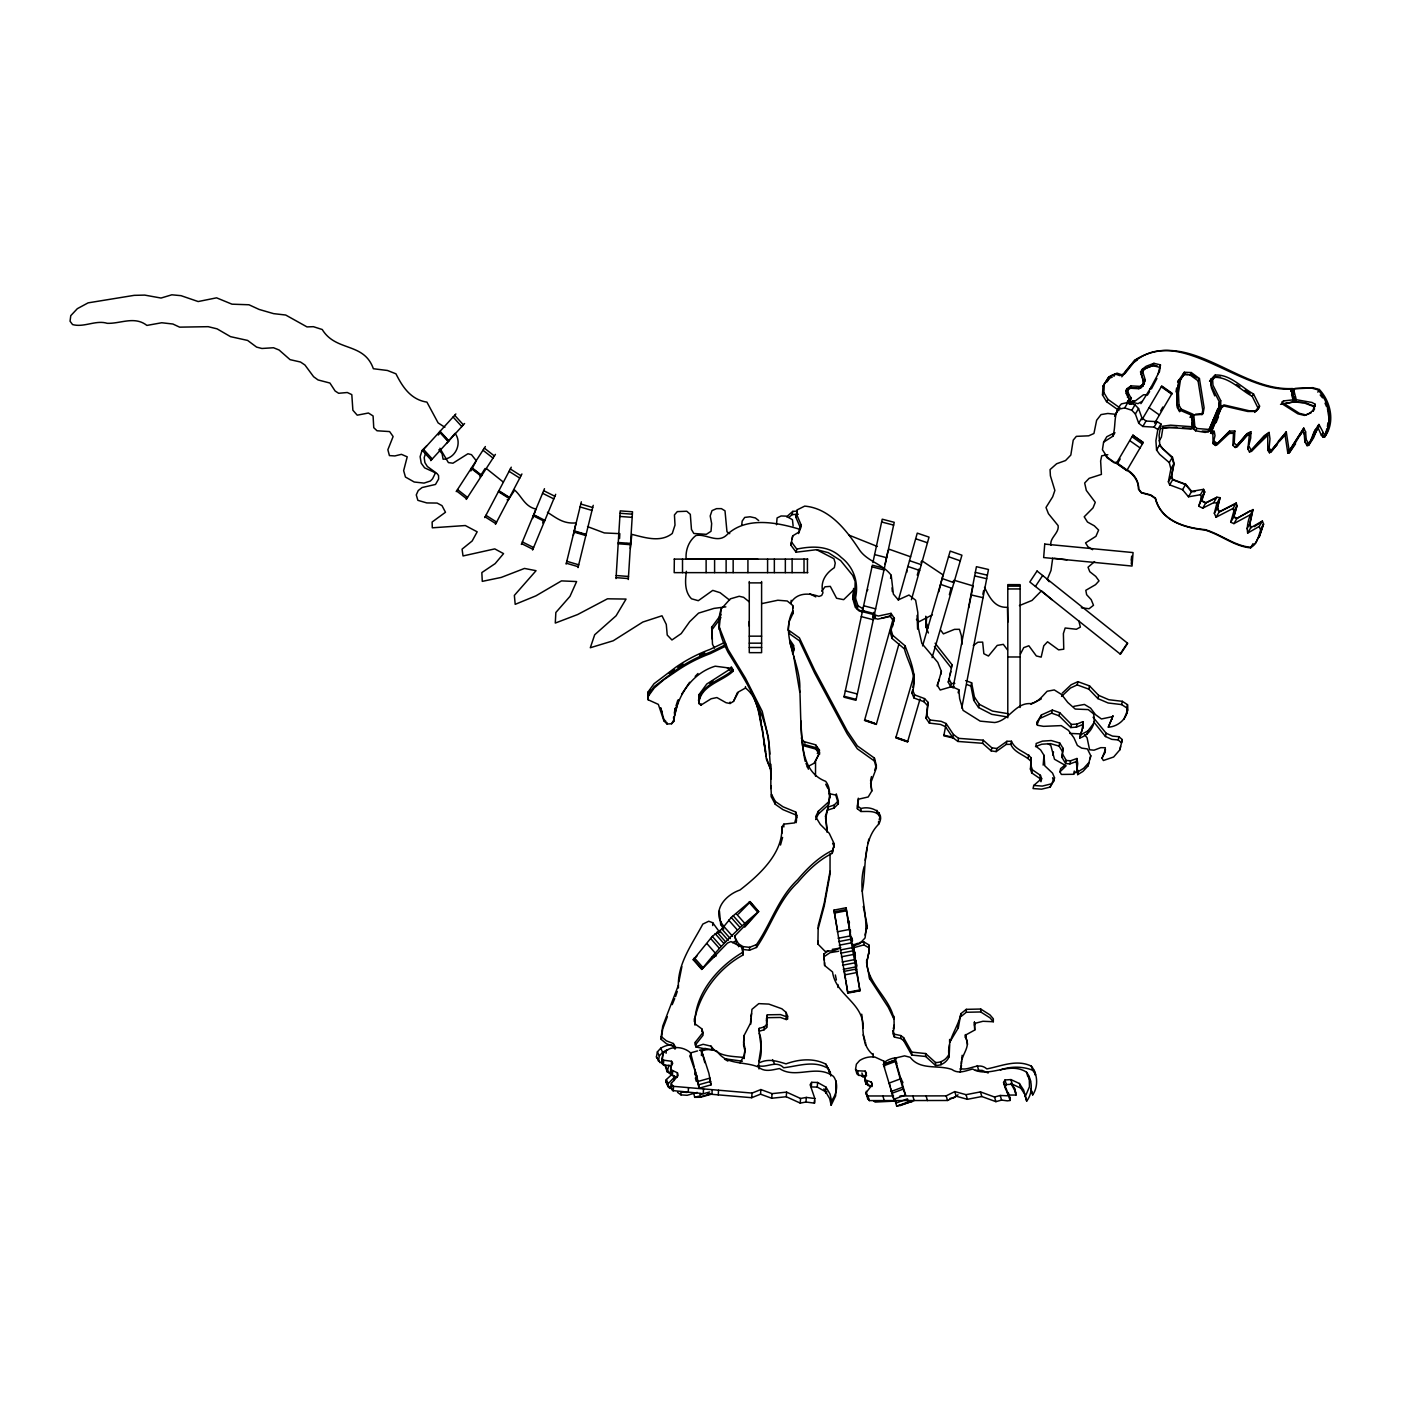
<?xml version="1.0" encoding="UTF-8"?>
<svg xmlns="http://www.w3.org/2000/svg" width="1401" height="1401" viewBox="0 0 1401 1401"><rect width="100%" height="100%" fill="white"/><g stroke="black" fill="none" stroke-linecap="round" stroke-linejoin="round"><path stroke-width="1.5" d="M674.284 1080.539L674.284 1076.073M695.071 1074.83L695.071 1072.728L699.152 1088.192L711.06 1084.847L708.871 1073.236L702.777 1054.288M830.057 853.577L830.022 874.224L824.226 906.009L818.202 928.583M1043.167 765.139L1043.973 755.297L1040.645 749.973L1036.057 746.4L1036.162 743.493L1042.432 741.129L1051.223 740.551L1059.734 743.02L1063.026 748.292L1061.976 757.416L1065.636 763.58L1069.926 763.878L1076.301 761.584L1076.966 758.484L1070.592 760.778L1066.301 760.498L1062.641 754.316M815.505 776.154L815.557 761.636M1212.863 433.627C1208.87 434.152 1211.62 429.477 1214.212 431.333L1212.863 433.627L1213.108 443.627L1215.42 445.465L1229.57 431.14L1234.841 430.965L1233.475 433.277L1232.88 445.36L1235.209 447.514L1247.048 433.645L1250.813 431.683L1249.464 433.995L1247.888 448.933L1249.517 452.085L1269.078 432.436L1269.971 438.776L1269.148 447.917L1267.782 450.229L1269.481 452.786L1286.258 431.806L1289.2 450.877L1287.852 453.188L1284.892 434.117L1286.258 431.806M1250.813 431.683L1250.725 438.04L1247.888 448.933M759.009 1068.963C757.468 1056.879 764.508 1044.743 759.114 1033.097M849.514 927.48L846.116 907.76L833.98 910.107L847.833 993.116L859.969 990.77L856.571 969.457M895.904 1059.244C899.617 1055.583 881.982 1060.434 884.381 1064.445M532.608 518.545L535.935 509.071C524.78 506.567 521.995 496.619 514.675 490.087L508.353 499.772L507.127 499.807M840.793 947.549L834.19 950.631L825.084 951.349L817.904 944.029L818.202 925.658L824.226 903.085L830.022 871.299M750.621 1024.411L751.952 1009.333L758.782 1003.624L768.851 1004.097L781.863 1008.773L786.136 1012.415L787.625 1016.198L786.294 1016.688L780.497 1014.587L767.328 1014.814L766.662 1024.639L764.07 1026.951L759.237 1028.352C758.869 1039.489 763.983 1050.172 759.114 1061.328M1161.009 424.065L1157.821 429.494L1155.913 440.667L1156.561 450.019L1159.66 454.344L1169.275 462.61L1170.886 468.915L1168.381 481.804L1169.66 484.869L1182.549 489.685L1188.486 496.795L1200.412 494.746L1203.599 489.317L1191.673 491.366L1185.736 484.256L1172.847 479.44L1171.569 476.375L1174.073 463.486L1172.462 457.181L1162.848 448.915L1159.748 444.607L1159.1 435.238L1161.009 424.065L1157.261 421.701L1146 421.036L1141.885 417.778L1138.558 408.567L1135.003 404.836L1127.893 402.49L1121.413 403.891C1112.674 413.015 1116.457 425.449 1112.814 436.271L1103.603 442.156L1102.429 449.703L1107.298 457.286L1114.408 462.365L1118.121 462.453L1120.205 458.933M873.804 612.342L873.716 614.584L878.392 616.037L891.018 613.358L894.381 618.314L893.715 621.414L890.353 616.458L877.726 619.137L873.051 617.683L873.138 615.442M1031.189 757.818L1031.118 766.102L1032.397 769.814L1040.418 775.313L1041.643 778.606L1040.978 781.705L1039.752 778.413L1031.731 772.914L1030.453 769.202L1031.189 757.818C1025.252 751.514 1015.27 750.095 1011.452 741.252L1006.881 741.304L996.847 748.502L991.855 747.819L983.204 740.183L958.564 738.345L953.451 734.509L946.13 723.546L941.157 721.34L930.001 720.009L926.779 715.316L928.215 702.479L924.555 698.591L914.643 694.896L912.629 690.098L911.963 693.197L913.977 697.996L923.889 701.691L927.55 705.561L926.114 718.415L929.336 723.091L940.491 724.422L945.465 726.646L952.785 737.609L957.899 741.444L982.539 743.283L991.19 750.901L996.181 751.601L1006.216 744.404L1010.786 744.334C1014.604 753.178 1024.586 754.614 1030.523 760.901M770.83 788.518L770.9 764.263M1043.973 755.297L1044.778 765.787L1052.571 773.159L1054.515 777.8L1053.85 780.9L1050.067 787.117L1041.608 789.166L1033.062 788.553L1033.728 785.453L1041.643 778.606M619.575 538.544L619.82 533.658L604.339 532.94L587.527 526.601M630.362 548.439L631.833 534.359C644.95 537.581 660.484 542.835 672.27 533.466L675.002 525.077L674.441 514.903L677.296 511.61L686.77 511.242L690.308 514.325L691.464 529.473L693.81 533.483L706.314 534.341L711.025 531.277L711.655 523.571L710.202 515.953L712.006 510.612L716.524 508.651L721.375 508.633L725 510.805L726.979 531.785L729.746 533.658M719.396 910.738L720.727 924.607L723.757 929.021M1118.961 410.493L1106.545 401.649L1102.499 394.907L1102.972 386.238L1108.909 376.799L1115.266 374.049L1119.819 375.626L1123.147 374.487C1167.261 311.407 1235.629 393.173 1290.776 388.97L1293.701 399.81L1292.352 402.122L1280.532 404.329M1102.499 394.907L1103.865 392.595L1104.321 383.944M715.823 956.445L715.823 955.167L701.726 969.422L693.267 959.808L712.303 936.393L721.848 929.003L731.217 917.48L750.06 901.543L758.694 911.578L744.737 927.112M701.726 969.422C718.345 948.022 738.502 927.9 758.694 911.578M616.02 578.578L620.223 510.875L632.516 511.785L628.313 579.506M1077.457 770.235L1073.586 774.298L1061.363 774.438L1059.944 771.846L1066.126 765.822L1054.48 759.254L1050.803 745.472L1047.79 743.563M1061.976 757.416L1063.026 748.292M678.452 987.985C676.911 964.116 692.287 944.081 702.829 924.082L708.731 921.245L712.706 922.699L719.991 932.716M863.944 610.748L862.193 612.009L858.725 610.678L855.275 607.298L852.876 599.05L853.594 588.42M853.874 591.537L852.876 599.05M961.506 1063.832C961.033 1054.62 971.576 1046.6 965.429 1037.493L965.587 1035.059L974.746 1030.033L974.413 1022.117L974.746 1030.033M661.972 1058.561L663.724 1060.207L671.569 1061.275L671.237 1065.881L663.391 1064.83L661.64 1063.184L662.971 1053.605C669.625 1045.339 683.145 1046.004 690.623 1052.922L694.195 1066.686M662.971 1053.605L661.64 1063.184M663.391 1064.83L663.724 1060.207M666.088 1053.289L666.316 1050.207M670.729 1067.317L670.816 1069.699L677.419 1072.798L677.086 1077.422L670.484 1074.322L670.729 1067.317L672.725 1063.306L671.569 1061.275M670.484 1074.322L670.816 1069.699M701.06 1093.393L672.673 1090.573L671.009 1087.947L671.359 1083.323L678.119 1075.583L677.419 1072.798M672.375 1075.775L672.708 1071.17M671.639 1089.505L671.359 1083.323M673.216 1090.959L673.548 1086.353L671.99 1084.882M690.413 1055.986L690.623 1052.922M688.189 1092.272L688.521 1087.649M701.411 1055.531L701.743 1050.925L705.964 1049.734L711.585 1049.437L717.242 1051.38C726.471 1065.46 745.209 1061.117 758.641 1067.194C764.946 1072.571 772.476 1069.734 779.516 1068.56C795.821 1079.558 816.713 1063.657 833.49 1076.423C838.709 1083.393 836.957 1094.304 831.511 1100.626L831.161 1105.231L835.644 1095.88L836.064 1080.942M703.214 1093.586L703.547 1088.962M711.901 1094.339L712.233 1089.715M718.24 1094.881L718.573 1090.258M750.883 1018.229L750.498 1023.203L744.071 1035.532L743.581 1042.256L745.104 1048.719L744.089 1058.631M707.558 1093.953L751.707 1097.701L752.039 1093.078L760.848 1089.558L772.056 1093.638L786.591 1092.115L800.566 1098.472L806.328 1097.421L814.839 1098.524L810.111 1084.724L811.652 1082.325L817.606 1082.465L825.995 1087.123L830.022 1094.023L831.511 1100.626M751.707 1097.701L760.515 1094.181L760.848 1089.558M814.839 1098.524L814.489 1103.147L805.995 1102.027L800.234 1103.095L786.259 1096.738L771.706 1098.244L772.056 1093.638M786.259 1096.738L786.591 1092.115M800.234 1103.095L800.566 1098.472M805.995 1102.027L806.328 1097.421M811.652 1082.325L811.319 1086.948L817.273 1087.088L825.644 1091.747L829.69 1098.647L831.161 1105.231M817.273 1087.088L817.606 1082.465M825.644 1091.747L825.995 1087.123M1082.903 721.655L1082.57 728.66L1082.903 721.655L1077.054 724.037L1071.432 724.457L1059.699 712.671L1052.326 710.079L1041.521 714.895L1037.405 721.48L1037.476 725.28L1043.517 726.348L1061.205 725.613L1068.473 730.359L1073.954 737.837L1077.369 745.437L1081.66 748.116L1087.421 748.94L1090.766 755.717L1088.069 765.857L1082.973 771.408L1077.702 774.63L1076.301 761.584M1076.633 772.511L1077.737 763.598L1076.966 758.484M678.872 981.751L681.867 966.655M1131.325 560.172L1131.623 556.32M1131.272 564.043L1131.885 556.337M648.243 691.709L647.927 696.98L648.243 691.709L654.039 683.706L676.088 667.034A151.728 151.22 0 0 1 710.097 649.381L724.562 642.464M745.472 686.578L745.472 688.014L738.572 691.866L733.494 701.411L730.114 703.477L726.086 702.724L716.892 697.558L711.148 698.766L700.955 705.123L698.819 703.477C700.307 685.317 721.9 681.727 733.108 671.237L731.269 668.295L715.21 666.193C691.306 673.426 676.175 697.295 673.793 721.375L671.604 723.757L667.016 724.002L663.864 720.815L658.347 704.388L648.138 699.764L648.435 694.546L654.249 686.543L676.28 669.853A151.711 151.238 0 0 1 710.307 652.201L726.278 644.39M938.81 591.765L942.996 574.848L922.086 560.89L920.895 562.204M776.487 524.745L777.082 517.915L781.11 515.971L785.961 516.111L792.458 519.683L793.124 525.935M864.189 866.554C857.167 890.738 869.145 914.783 865.03 937.987L859.741 943.609L854.312 945.622L852.123 943.959L847.64 918.355M862.298 891.386C866.746 869.618 861.668 841.055 878.585 824.313C886.115 812.142 871.072 805.54 860.914 808.535L857.394 805.89L858.305 798.185M1267.782 450.229L1267.73 434.748M1052.711 558.088L1050.995 570.47L1047.247 579.401L1049.174 581.713M1213.108 443.627L1215.017 435.658L1214.212 431.333M862.648 610.328L861.825 611.589L857.342 608.875L854.698 600.924L855.153 581.433L852.701 575.408L840.618 560.575L828.324 552.677L816.73 549.665L796.118 552.204L790.847 545.112L792.738 535.847L798.588 532.275L801.197 525.06L796.539 514.185L795.873 517.267L800.531 528.159L798.57 533.571M854.698 600.924C859.584 584.918 854.698 567.773 841.283 557.475C828.954 545.357 812.142 545.917 796.784 549.104L791.512 542.012L790.847 545.112M573.342 535.27L576.021 522.923C563.465 523.974 557.143 518.475 547.458 512.293M741.724 525.217L742.162 521.102L744.702 517.424L750.043 516.776L755.384 517.95L758.677 520.559M968.739 607.876L973.047 585.898L954.046 580.242L952.855 581.87M1093.095 717.277L1106.16 733.248L1112.517 736.103L1118.926 736.698L1122.271 739.588L1119.872 749.798L1113.655 756.995L1103.358 760.515L1102.009 758.186L1104.759 752.862L1105.336 747.731L1100.766 747.661L1094.023 750.183L1089.593 749.763L1087.071 737.784L1084.567 734.632M1313.805 406.588L1313.28 411.194L1315.154 404.276L1312.072 402.49L1296.258 399.705L1294.909 402.017L1303.981 402.858L1313.805 406.588L1315.154 404.276M880.388 818.92C878.655 809.743 867.814 811.704 860.914 811.477L857.394 808.815L858.515 799.183L868.2 796.976L871.772 791.057L870.616 780.287L871.475 776.592M961.734 1059.033L962.172 1055.268M1232.88 445.36L1234.228 443.049L1234.841 430.965M1327.43 426.692L1327.885 422.822M699.169 694.458L698.609 700.675L699.169 694.458L706.769 684.021L731.62 668.137M731.269 668.295L731.269 666.858L733.108 669.801C721.673 680.396 698.854 684.424 698.819 703.477M769.902 754.141C768.448 716.191 747.381 683.583 728.012 652.253C721.077 638.523 715.823 624.356 721.165 609.015L730.359 598.84L739.203 596.266L743.616 597.316L749.22 601.817M719.063 629.504L721.165 609.015M686.402 571.31C685.177 580.574 684.336 591.66 691.516 598.787L698.311 600.696L712.759 590.381L720.096 592.693L729.571 600.101M759.237 1028.352L759.237 1031.206L764.07 1029.805L766.662 1027.493L766.522 1018.037M788.01 630.257L789.131 621.711L792.843 613.708L792.843 610.836C779.446 635.721 801.197 663.093 799.778 689.257C800.969 713.337 800.041 737.714 805.19 761.391M796.766 815.382L796.766 818.237L795.715 814.874L782.984 809.655L775.278 804.279L771.478 797.134L771.478 794.279L775.278 801.425L782.984 806.783L795.715 812.02L796.766 815.382L794.682 822.912L783.842 824.138L781.828 827.185L782.091 833.087M796.171 822.65L796.556 819.708M911.963 693.197C917.988 676.788 910.545 661.184 905.134 645.861L892.7 635.318L890.826 628.874L893.067 623.778M745.104 1048.719L744.089 1055.776L739.973 1062.781M1158.154 373.664L1160.448 364.873L1153.934 363.332L1146.176 366.256L1141.745 369.654L1141.009 372.561L1143.479 380.722L1142.691 384.329L1140.432 388.147L1131.378 387.604L1127.297 390.336L1126.299 393.611L1129.819 400.809L1127.858 403.278M1160.448 364.873L1159.52 371.37L1149.853 389.443M675.037 1049.191L673.356 1046.389L666.438 1043.71L661.202 1039.384L661.202 1036.53L662.726 1026.11L678.452 985.131M661.202 1039.384L662.726 1028.964L667.349 1016.723M939.406 679.275L937.199 685.089L940.194 690.01L951.804 686.63L958.809 689.695L959.65 698.644L963.065 710.36L980.175 721.13L994.728 722.531C1009.298 720.534 1015.357 702.391 1030.803 703.635C1038.159 702.269 1042.274 696.244 1047.16 691.253L1054.288 689.94L1061.59 694.511L1067.772 702.461L1075.197 709.046L1088.262 709.589L1093.428 713.722C1096.703 724.352 1089.698 734.649 1079.716 738.064L1081.975 730.201M1079.716 738.064L1083.236 725.56M674.424 712.776L675.054 708.573M674.424 714.247L675.37 707.96M674.634 715.613L678.574 699.659M912.787 687.243C916.499 673.758 907.48 661.622 904.468 648.943L892.034 638.418L890.16 631.956L890.826 628.874M694.984 1025.129C693.618 994.798 717.89 966.672 742.915 952.225L742.162 947.426L731.042 941.577L727.574 942.978L713.582 957.303L711.988 957.216M694.283 1021.609C699.081 993.904 718.415 968.441 742.915 955.079L742.915 952.225M892.857 1030.488L894.398 1034.166L900.825 1035.584L903.61 1037.633L903.61 1040.575L911.806 1055.076L925.641 1056.477L935.535 1065.425C941.367 1065.828 946.813 1062.063 949.125 1056.792L949.668 1044.831M949.125 1056.792C946.218 1040.102 957.759 1028.982 960.928 1013.641L966.287 1009.35L980.718 1009.035L989.964 1014.884L993.327 1018.807L993.327 1021.732L982.942 1021.276L975.621 1023.168L974.413 1025.059M1180.623 378.988L1179.082 381.615L1176.893 395.415L1177.435 407.761L1179.607 411.736L1181.166 409.11L1178.977 405.117L1178.451 392.788L1180.623 378.988L1184.896 373.051M949.615 1039.454L949.615 1042.379L958.266 1027.931L960.928 1013.641M1176.017 391.93L1176.647 387.954M1252.669 510.192L1249.762 523.746L1250.585 528.054M865.223 860.284L867.272 847.728M855.556 1069.261L857.359 1070.749L865.17 1071.135L866.536 1075.758L858.725 1075.373L856.922 1073.884L855.556 1069.261L856.379 1064.235L859.601 1060.557A21.838 20.997 -19.6 0 1 874.96 1057.072L883.838 1061.152L884.714 1064.13M1200.412 494.746L1201.533 497.302L1198.748 506.199L1202.723 508.16L1205.911 502.731L1216.856 497.232L1220.113 497.705L1216.926 503.134L1214.317 513.256L1216.068 517.232L1219.255 511.803L1236.207 503.029L1237.065 505.726L1233.878 511.155L1230.691 522.24L1233.913 523.606L1237.101 518.177L1253.037 509.561C1249.009 516.409 1246.417 525.182 1247.643 533.08L1259.201 526.461L1262.389 521.032L1263.597 524.149L1259.271 536.933M1253.037 509.561L1250.025 523.309L1246.837 528.737M868.025 843.42L868.76 839.111M1184.318 372.246L1182.969 374.557L1189.922 374.873L1198.065 380.827L1202.758 410.09L1201.935 414.731L1203.284 412.419L1204.107 407.779L1199.414 378.515L1191.288 372.561L1184.318 372.246L1177.593 382.018L1178.959 379.706L1176.735 393.576L1177.243 405.975L1179.397 409.968L1191.34 415.099L1192.409 426.762L1191.06 429.074L1169.17 427.48L1160.834 428.601M793.159 653.444L794.034 648.488L790.374 643.112M950.088 674.792L951.997 664.687L935.115 643.234M795.873 517.267L797.344 509.789L804.699 506.111C829.374 508.248 845.994 529.631 858.743 548.842C866.571 561.503 882.665 563.657 891.211 575.303L893.383 594.112L898.286 599.891L908.986 595.022L915.624 600.206L917.778 612.325L918.338 628.016L921.858 643.444L937.812 662.41L941.367 671.429L940.701 674.529M945.447 727.207L943.801 735.805L953.836 738.134M953.013 687.996L976.427 566.687L988.476 569.489L961.751 708.048M1263.264 524.692L1259.061 537.301M673.793 721.375L674.354 717.049M656.421 1056.949L660.099 1062.588L656.421 1056.949L657.402 1051.853L660.712 1048.211A21.628 20.857 -29.6 0 1 671.412 1044.796M658.347 1061.03L659.346 1055.951L662.638 1052.309A21.628 20.857 -29.6 0 1 667.594 1049.979M1263.597 524.149C1258.326 531.417 1259.622 542.222 1250.918 547.283C1234.579 546.04 1220.796 534.166 1205.123 529.631C1184.633 527.704 1160.956 520.664 1155.492 498.161L1150.851 494.973L1141.395 492.504L1138.698 488.984C1138.82 480.736 1134.057 474.028 1127.21 469.843M982.872 594.182L983.625 590.592M857.605 943.311L854.54 944.554L853.804 948.074L856.729 969.615L855.503 970.648M853.804 950.999L854.54 944.554M789.061 517.284L792.108 514.622L792.808 511.365L796.941 511.12M796.679 512.889L797.344 509.789M792.073 538.93L792.738 535.847M800.531 528.159L801.197 525.06M796.118 552.204L796.784 549.104M857.342 608.875L858.007 605.775L855.363 597.824M861.825 611.589L863.314 607.228M872.893 562.624L882.227 519.193L894.223 522.31L874.417 614.444M873.051 617.683L873.716 614.584M873.996 616.422L855.976 700.29L843.98 697.19L872.35 565.181L884.346 568.281M874.854 618.874L875.52 615.775M890.546 578.403L891.211 575.303M890.353 616.458L891.018 613.358M892.034 638.418L892.7 635.318M904.468 648.943L905.134 645.861M928.408 633.007L926.061 627.123L926.569 617.333M913.977 697.996L914.643 694.896M923.889 701.691L924.555 698.591M927.55 705.561L928.215 702.479M926.114 718.415L926.779 715.316M929.336 723.091L930.001 720.009M950.684 686.875L948.302 682.199L949.002 678.942L951.384 683.618L950.684 686.875L954.134 686.613M951.997 664.687L951.297 667.944L934.414 646.491M945.465 726.646L946.13 723.546M958.144 692.795L958.809 689.695M952.785 737.609L953.451 734.509M957.899 741.444L958.564 738.345M1007.319 716.927L991.768 714.335L978.581 707.558L973.713 700.307L970.911 686.035L971.611 682.777L965.639 680.623M973.713 700.307L974.413 697.05L971.611 682.777M978.581 707.558L979.281 704.3L974.413 697.05M982.539 743.283L983.204 740.183M991.19 750.901L991.855 747.819M996.181 751.601L996.847 748.502M1006.216 744.404L1006.881 741.304M1010.786 744.334L1011.452 741.252M1028.141 757.976L1028.807 754.876M1037.405 721.48L1036.74 724.58L1041.521 714.895M1030.453 769.202L1031.118 766.102M1031.731 772.914L1032.397 769.814M1040.855 717.995L1051.661 713.162L1052.326 710.079M1039.752 778.413L1040.418 775.313M1082.237 724.755L1076.388 727.137L1070.767 727.557L1059.033 715.771L1059.699 712.671M1052.799 755.139L1053.499 751.882M1050.067 787.117L1054.515 777.8M1062.361 751.391L1059.068 746.12L1059.734 743.02M1061.555 696.402L1070.469 688.014L1077.211 684.914L1077.912 681.657L1089.558 685.912L1098.629 695.351L1108.839 699.729L1122.324 701.323L1127.507 704.668C1129.626 716.191 1119.609 726.594 1108.314 727.172L1112.954 715.929L1108.314 727.172M1059.944 771.846L1060.645 768.589L1064.637 765.419M1070.767 727.557L1071.432 724.457M1065.636 763.58L1066.301 760.498M1076.388 727.137L1077.054 724.037M1069.926 763.878L1070.592 760.778M1126.982 713.162L1126.807 707.925L1121.623 704.58L1108.138 702.987L1097.929 698.609L1088.857 689.169L1089.558 685.912M1073.586 774.298L1074.287 771.04M1077.702 774.63L1078.367 771.531L1077.299 769.412M1087.246 734.001L1087.912 730.919L1093.883 723.039M1097.929 698.609L1098.629 695.351M1088.069 765.857L1088.735 762.774L1083.638 768.326L1078.367 771.531M1090.101 758.799L1090.766 755.717M1122.271 739.588L1121.571 742.845L1118.226 739.956L1111.816 739.36L1105.459 736.506L1106.16 733.248M1102.009 758.186L1105.459 749.588L1104.759 752.862M1121.623 704.58L1122.324 701.323M1118.226 739.956L1118.926 736.698M1123.9 719.396L1127.682 709.904M1126.807 707.925L1127.507 704.668M1119.872 749.798L1120.572 746.54M815.645 819.567L818.394 814.034L828.464 804.857C829.602 796.889 831.108 788.36 825.714 781.355C801.565 772.231 802.037 742.81 800.934 720.99M828.464 804.857L830.022 794.857M885.047 564.288L888.059 550.628L889.547 549.367L910.615 556.792M1140.432 388.147L1142.901 386.098L1145.23 379.881L1142.743 371.755L1143.461 368.866L1141.202 374.382L1143.689 382.508M1142.901 386.098L1145.23 379.881M1219.816 498.196L1217.294 508.178L1219.08 512.118L1235.875 503.589M865.03 935.062L867.219 925.728L863.279 906.482M1220.113 497.705L1217.504 507.827L1214.317 513.256M892.402 626.877L894.381 618.314M566.127 564.095L581.327 501.821M578.018 567.598L593.236 505.323M948.302 682.199L950.789 671.534M893.295 1028.684L894.188 1025.059M766.522 1020.891L767.328 1014.814M941.367 671.429L937.269 686.245M1198.748 506.199L1204.72 491.874L1203.599 489.317M1230.691 522.24L1233.878 516.811L1237.065 505.726M1162.988 427.375L1161.394 437.13L1159.135 440.877M750.831 1016.496L751.584 1013.623M1327.15 432.681L1329.409 420.808L1327.447 408.567M1325.801 432.821L1326.887 428.741M780.515 845.031L782.599 837.395M949.353 594.672L950.946 588.84M866.624 960.088C866.466 983.467 890.055 997.477 893.978 1019.175L888.304 1007.337L869.601 978.634L866.624 963.012L869.215 950.614L868.743 944.782L863.892 941.962L859.146 942.698M866.624 963.012L869.215 950.614M893.383 617.964L864.522 720.447L876.308 724.44L899.004 643.795M898.391 600.171L917.27 533.133L929.038 537.126L911.421 599.698M917.252 575.111L918.951 569.069M827.08 832.282L825.539 815.977L828.149 807.011L834.138 805.085L838.323 800.864L836.274 793.877M825.539 818.902L828.149 807.011M914.293 674.319L895.817 737.837L907.55 741.952L920.054 698.976M922.576 645.896L950.176 551.083L961.927 555.199L932.103 657.612M1126.299 393.611L1128.856 387.709M699.152 1088.192L696.98 1076.563L689.87 1056.004M847.833 993.116L845.819 980.577M1142.691 384.329L1140.204 386.396L1131.132 385.888L1127.052 388.637L1126.036 391.93L1129.539 399.162L1127.98 400.826M675.965 706.034L677.769 700.237M425.781 452.611L424.188 457.689L424.906 462.575L427.34 466.48L435.641 472.54L432.594 478.757L430.387 481.016L424.048 483.1L414.223 482.014L405.449 477.04L403.646 470.648L407.218 456.831L401.439 454.344L394.837 455.938L389.425 455.588L387.867 449.739L393.121 436.534L389.618 431.578L377.027 430.772L373.752 427.69L373.086 415.957L368.428 413.015L357.22 415.186L352.877 410.23L351.809 394.627L347.29 392.508L338.657 393.278L335.119 391.002L329.918 383.033L318.062 379.951L313.614 376.729L304.945 365.013L300.497 362.018L290.077 359.654L279.079 350.005L273.493 347.746L261.934 348.481L256.611 347.115L247.609 340.425L230.535 336.66L217.085 328.85L208.189 326.678L179.626 327.151L172.883 324.016L161.728 322.755L146.895 325.417C134.496 315.715 120.504 323.841 107.212 323.316C95.741 319.761 84.025 327.781 72.554 324.559L70.05 321.232L70.768 315.663L77.335 308.675L88.105 302.861L134.181 295.348L144.706 295.103L161.045 298.045L171.833 294.805L181.009 295.664L198.171 301.548L216.577 297.835L231.988 304.175L248.975 304.77L259.097 309.428L273.563 313.631L285.699 315.032L306.994 326.906L313.369 326.678L322.248 329.515C335.89 351.984 363.945 341.967 373.366 368.726L387.447 370.477L395.958 373.822C402.56 387.044 410.896 399.67 426.92 402.122L438.11 422.892L444.853 427.27M1236.733 506.269L1233.651 517.197L1236.855 518.58L1249.78 511.05M699.519 1050.365L700.412 1049.857L702.549 1054.165M896.29 1061.328L896.71 1063.639L895.029 1059.979L883.383 1064.305L893.856 1099.295L905.501 1094.969L894.819 1058.193L904.556 1055.864L910.23 1057.3C920.124 1070.644 938.302 1064.532 951.857 1069.471C958.547 1074.357 965.762 1070.732 972.644 1069.033C989.596 1078.612 1008.93 1060.855 1026.513 1072.168C1032.642 1080.311 1032.992 1093.025 1026.688 1101.098L1023.641 1090.031L1019.403 1083.498L1010.927 1079.593L1005.007 1079.961L1003.554 1082.483L1009.963 1097.789L1010.068 1100.468L1007.424 1100.853L1001.575 1100.083L995.901 1101.641L981.821 1096.528L967.408 1099.295L956.147 1096.212L947.531 1100.486L869.32 1100.591L865.678 1093.148L872.158 1084.847L871.369 1082.132L864.715 1079.593L866.396 1073.061L865.17 1071.135M751.969 918.338L734.982 935.798L735.122 937.899L738.555 943.836L743.038 946.621L743.038 949.475L749.553 950.211L756.487 947.461C770.97 926.621 778.326 900.65 797.659 882.542C807.484 870.897 818.464 860.179 832.212 853.349L834.295 843.962L829.252 833.332L820.285 824.383L815.645 816.695L818.394 811.179L828.464 802.002M832.212 853.349L834.295 843.962M874.732 770.182L876.325 765.261L874.382 758.046L857.324 745.875L847.15 730.849L814.646 670.186L799.411 637.858L789.604 630.87L789.604 633.795L799.411 640.782L814.646 673.11L847.15 733.774L857.324 748.799L874.382 760.988L876.325 768.186L870.616 783.229L871.772 791.057M960.298 1069.366L961.541 1065.636M960.298 1072.29L961.506 1060.907M675.545 996.601L677.296 991.435M879.18 819.585L880.388 815.995M667.331 1083.989L665.703 1081.432L666.333 1079.558L670.851 1075.408M674.301 1077.264L668.277 1083.638L667.629 1085.512L669.801 1088.454L668.505 1085.722M671.009 1087.947L671.674 1086.125M1210.482 433.189L1222.197 405.589L1247.783 411.474L1254.981 411.439L1259.569 406.15L1253.527 393.979C1241.461 387.412 1230.043 374.172 1215.245 375.065L1209.588 381.125L1215.245 375.065M1211.847 430.895L1222.197 405.589M1317.01 428.899L1313.648 437.76L1308.534 445.465L1307.01 442.874M1310.706 440.632L1314.103 431.718L1318.936 424.45L1324.558 434.975L1323.192 437.27L1321.406 435.343L1317.57 426.745L1318.936 424.45M1315.469 429.406L1312.072 438.32L1307.133 445.728L1304.856 441.823L1304.226 434.135L1302.422 430.387L1303.771 428.093L1305.592 431.841L1306.205 439.529L1308.481 443.416L1307.133 445.728M542.66 522.958L543.816 520.086M521.33 544.429L544.481 488.704M532.555 550.05L555.689 494.308M672.217 1004.622L674.704 998.615M1203.284 412.419L1201.463 414.433L1193.792 415.046L1192.426 417.34L1193.477 428.916L1195.561 430.79L1205.14 432.419L1208.222 431.788L1217.732 408.917M1208.222 431.788L1219.08 406.605L1219.063 401.369L1211.322 385.835L1210.937 378.813M1202.146 431.105L1209.781 431.263L1220.761 405.887L1220.709 400.668L1212.951 385.187L1212.548 378.2L1215.403 375.731M1220.761 405.887L1209.781 431.263M1216.033 422.664L1218.502 416.71M668.977 1065.163L667.104 1071.747L671.447 1073.359M890.16 631.956L891.649 628.576M1257.993 538.089L1255.699 543.028L1250.585 547.844C1234.281 546.46 1220.534 534.639 1204.895 530.016C1184.475 527.914 1160.956 520.839 1155.3 498.511L1150.659 495.324L1141.237 492.784L1138.505 489.282C1138.575 481.086 1133.742 474.449 1126.947 470.281M1020.453 653.987L1023.746 647.63L1028.859 645.773L1036.337 655.948L1041.171 657.139L1043.763 645.808L1047.545 641.781L1058.613 649.871L1063.762 649.206L1063.394 633.532L1065.163 627.998L1076.353 629.259L1080.364 627.123L1078.823 620.783M1114.583 416.202L1117.595 410.405M484.746 517.582L511.26 467.198M495.429 524.342L521.925 473.958M1151.412 388.918L1156.911 378.48M1301.126 433.312L1289.305 452.821L1288.36 449.756M737.556 692.339L733.494 701.411M670.396 1071.94L671.534 1069.839M699.169 695.947L701.095 692.444M681.674 694.231L689.607 682.269M1006.023 1090.153L1004.92 1087.106L1006.373 1084.584L1005.007 1079.961M949.125 1053.867C946.813 1059.138 941.367 1062.904 935.535 1062.501L925.641 1053.552L911.806 1052.133L903.61 1037.633M1102.972 386.238L1108.909 376.799M1113.918 376.361L1115.266 374.049M1106.545 401.649L1107.893 399.355L1103.865 392.595M1121.781 376.799L1134.88 359.777M1135.038 361.633L1136.579 358.989C1189.887 328.097 1238.134 391.124 1292.247 388.567L1293.193 391.912L1291.634 394.539L1293.666 401.999L1281.862 404.153M1127.052 388.637L1125.703 390.949L1131.132 385.888M1115.161 415.204L1118.348 409.775M1127.42 397.289L1128.961 394.662L1127.84 390.984M1141.202 374.382L1142.743 371.755M1103.603 442.156L1106.79 436.727L1112.884 433.662M1118.226 409.32L1124.705 407.919L1127.893 402.49M1129.819 400.809L1131.36 398.182L1128.961 394.662M1129.784 388.2L1138.855 388.707L1140.204 386.396M1140.396 371.966L1144.81 368.568L1152.568 365.626L1153.934 363.332M1138.855 388.707L1141.009 386.133M1130.87 403.576L1132.411 400.949L1134.355 400.704L1132.796 403.348M1112.814 436.271L1114.933 432.646M1157.821 429.494L1154.091 427.13L1142.813 426.464L1138.698 423.207L1135.37 413.995L1131.815 410.265L1135.003 404.836M1135.37 413.995L1138.558 408.567M1138.698 423.207L1141.885 417.778M1143.198 442.593L1132.849 435.273L1143.286 442.453L1126.789 470.561L1116.422 463.241L1132.989 435.028M1141.938 419.775L1161.779 385.993L1172.147 393.313L1154.599 423.19M1142.813 426.464L1146 421.036M1160.658 410.773L1162.848 407.026M1154.091 427.13L1157.261 421.701M1189.922 374.873L1191.288 372.561M1177.435 407.761L1178.977 405.117M1156.561 450.019L1159.748 444.607M1198.065 380.827L1199.414 378.515M1189.992 417.41L1191.34 415.099M1191.55 416.885L1193.092 414.258L1181.166 409.11M1169.275 462.61L1172.462 457.181M1192.916 422.769L1194.282 420.458M1182.497 427.935L1192.636 428.496L1194.177 425.869L1193.827 422.034M1193.477 428.916L1194.843 426.604L1193.792 415.046M1170.886 468.915L1174.073 463.486M1195.561 430.79L1196.909 428.496L1209.571 429.494M1168.381 481.804L1171.569 476.375M1169.66 484.869L1172.847 479.44M1220.709 400.668L1219.168 403.313L1219.203 408.514M1212.601 421.281L1213.949 418.969M1214.107 420.808L1215.665 418.181M1222.32 407.533L1223.861 404.889L1249.412 410.826L1256.592 410.826L1258.869 408.199M1217.014 417.13L1218.362 414.819M1182.549 489.685L1185.736 484.256M1188.486 496.795L1191.673 491.366M1215.42 445.465L1229.57 431.14M1254.771 412.419L1258.203 408.462L1252.179 396.273L1253.527 393.979M1201.112 498.038L1204.72 491.874M1258.203 408.462L1259.569 406.15M1235.209 447.514L1247.048 433.645M1202.723 508.16L1213.686 502.661L1216.856 497.232M1249.517 452.085L1264.192 435.711L1269.078 432.436M1282.353 403.19L1283.701 400.896L1293.701 399.81M1290.706 391.194L1292.247 388.567M1323.192 437.27C1333.822 423.067 1329.479 402.105 1317.921 389.828L1311.283 388.007L1293.438 388.83L1292.072 391.142L1294.909 402.017M1294.104 399.075L1295.452 396.781M1293.666 401.999L1295.207 399.373L1294.629 397.078M1216.068 517.232L1233.02 508.458L1236.207 503.029M1269.481 452.786L1275.505 445.483M1317.816 392.14L1319.357 389.513L1312.719 387.674L1294.909 388.445L1293.368 391.072L1293.964 393.786M1289.305 452.821L1295.557 443.854M1304.226 434.135L1305.592 431.841M1247.643 533.08L1250.83 527.669L1262.389 521.032M1304.856 441.823L1306.205 439.529M1250.585 547.844L1253.037 543.658M1321.406 435.343L1322.772 433.049M1322.754 435.168L1324.558 437.094L1326.099 434.468M1324.558 437.094C1335.363 422.892 1331.003 401.807 1319.357 389.513M817.291 753.545L819.41 750.025L815.575 744.789L802.353 741.164M802.563 744.019L815.785 747.644L819.603 752.88L814.314 763.125L807.169 766.942M814.314 763.125L819.603 752.88M479.878 476.743L485.026 468.582L486.812 468.897L502.941 481.786M1140.922 403.646L1151.219 387.149M1147.419 395.1L1149.626 391.579M714.457 648.138L712.496 644.232L711.655 627.298L720.92 614.724M711.655 630.222L720.92 617.648M1280.321 439.844L1270.987 452.365L1269.271 449.809M1107.28 381.177L1110.713 375.853L1117.052 373.156L1121.588 374.732L1124.898 373.612L1136.579 358.989M1106.878 382.035L1109.172 378.498M456.201 491.593L485.359 446.534M466.235 499.421L495.411 454.379M703.022 1032.432L695.299 1042.256L695.299 1045.111L703.022 1035.286L703.022 1032.432L701.813 1028.842L695.334 1024.043L694.283 1018.737M1035.427 586.441L1042.677 575.496M1120.152 654.004L1127.402 643.059M1318.901 426.604L1308.534 445.465M1179.082 381.615L1184.405 374.207L1187.89 374.382M648.243 693.197L650.554 689.992M1303.771 428.093L1289.2 450.877M1302.422 430.387L1287.852 453.188M1299.585 435.939L1303.788 430.177M821.774 591.222L825.014 586.791L830.303 586.371L836.572 598.245L843.647 599.663L855.17 588.508M1126.597 402.875L1129.539 399.162M1128.435 401.877L1131.36 398.182M1129.924 404.118L1132.411 400.949M866.816 590.942L867.884 589.646M1248.729 432.891L1236.75 446.989L1247.188 435.518L1250.935 433.592M438.303 434.993L439.932 433.067M446.569 443.416L455.08 433.364C462.558 443.224 455.395 458.827 443.101 459.213L442.068 453.644L438.863 449.739M1264.455 436.657L1251.058 451.595L1267.555 435.483M743.038 946.621L749.553 947.339L756.487 944.607C770.97 923.767 778.326 897.778 797.659 879.688C807.484 868.025 818.464 857.307 832.212 850.495M1031.399 1090.766L1032.712 1094.864C1038.456 1086.563 1037.773 1073.954 1031.346 1066.143C1016.671 1058.998 1001.26 1066.179 986.847 1068.91C978.196 1061.363 969.527 1071.205 960.385 1068.56M422.034 451.087L455.868 413.96M430.755 460.649L464.589 423.522M790.724 603.06C796.714 592.413 809.007 592.833 818.955 596.458L821.704 595.443L822.947 592.763C819.953 581.993 825.592 573.359 834.331 567.685L835.241 563.079L833.91 558.701L816.906 549.875M673.793 719.939L671.604 723.757M1139.661 388.445L1141.325 386.623M1278.377 441.175L1284.892 434.117M1142.778 385.257L1144.442 383.454M1279.813 440.842L1285.015 435.221M1272.528 449.739L1277.169 444.782M750.236 901.964L738.397 914.012M695.194 676.42L697.978 673.496M1026.688 1101.098L1025.322 1096.475L1029.455 1086.756L1029.227 1076.458M696.962 956.077L693.267 959.808M828.149 809.936L834.138 808.009L838.323 803.806L838.323 800.864M1133.672 402.105L1143.514 394.802L1146.806 394.697M823.928 1088.805L825.854 1092.903L826.923 1091.852M426.604 445.921L422.069 450.386L420.125 456.673L421.228 463.171L424.573 467.829L437.042 473.556L438.548 475.534L438.636 478.984L435.501 484.448L422.104 487.53L418.234 490.543L416.272 494.903L417.866 500.332L426.797 502.924L437.112 503.064L441.998 505.638L445.483 512.258L432.121 522.013L432.296 527.809L465.307 525.533L477.181 531.82L472.155 540.996L462.067 549.139L463.03 555.952L494.763 548.894L503.554 553.623L495.148 563.622L481.839 572.571L482.277 581.362L501.243 577.422L524.482 568.438L536.058 570.68L514.36 595.39L515.2 604.339L535.953 595.828L561.468 580.89L576.617 581.555L569.979 596.371L555.847 612.5L555.286 623.06L577.65 614.531L607.474 598.805L626.054 599.068L616.09 615.792L594.689 634.758L590.311 647.735L613.2 640.782L642.831 622.044L661.99 615.775L666.281 624.408L667.226 635.056L671.937 639.977L681.201 633.602L689.695 621.676L698.574 613.113L714.037 608.384L725.858 606.861M1227.153 434.292L1229.903 431.666M1314.646 408.882L1309.83 413.102L1304.506 415.432L1297.834 413.82L1282.983 404.381L1281.88 402.017L1283.701 400.896M786.714 516.689L792.808 511.365M1062.256 693.145L1071.17 684.739L1077.912 681.657M1094.601 561.608L1088.034 567.212L1089.785 571.713L1095.775 576.424L1099.014 580.89L1095.547 584.672L1085.81 590.311L1086.633 594.689L1091.204 599.646L1093.498 605.285L1089.085 608.735L1081.344 607.771M1254.298 526.671L1262.056 521.61M960.928 1016.583L966.287 1012.275L980.718 1011.96L989.964 1017.809L993.327 1021.732M1141.92 371.493L1146.316 368.13L1154.056 365.223L1157.314 366.011M899.985 1095.967L946.165 1095.862L954.782 1091.589L966.042 1094.671L980.455 1091.904L994.535 1097.018L1000.226 1095.477L1008.702 1095.845L1010.068 1100.468M709.817 683.25L712.864 680.991M973.292 645.581L977.916 642.218L982.661 642.113L983.852 653.724L988.458 656.036L997.232 645.406L1003.326 644.355L1007.442 649.836M668.977 673.338L674.301 669.713M1030.996 704.23L1041.258 698.941M863.104 1028.036C863.962 1002.713 835.784 995.586 832.544 971.961L824.611 965.499L823.77 953.958L828.499 950.789M823.77 956.883L830.075 952.662L838.674 951.244M958.004 1094.846L953.416 1098.121L950.018 1098.349M732.548 942.68L735.385 941.104M1216.576 497.723L1205.718 503.047L1201.76 501.068L1204.457 492.329L1203.319 489.772M932.401 614.794L919.161 621.659L916.447 619.365M726.278 645.826L710.307 653.637A151.711 151.238 0 0 0 676.28 671.289L663.864 679.748L654.249 687.979L648.435 695.982L648.435 694.546M1133.514 362.071L1137.104 360.11M1142.288 401.334L1137.962 403.646L1130.589 401.929L1129.241 404.241L1131.167 403.996M1080.381 734.965L1087.912 730.919M1245.699 435.939L1249.464 433.995M1233.913 523.606L1249.85 514.99M1311.336 412.665L1306.047 414.959L1299.375 413.33L1284.524 403.873M697.225 1092.412L687.155 1095.302L680.991 1094.881L677.506 1092.325M1107.561 379.111L1112.324 377.044M854.54 947.479L863.892 944.887L868.743 947.706L869.215 953.538M891.246 615.582L881.422 618.279M1035.497 746.593L1041.766 744.229L1050.557 743.651L1059.068 746.12M883.383 1064.305L895.239 1060.172M883.716 1065.828L895.344 1061.503L895.029 1059.979M888.654 1083.253L900.3 1078.928M890.931 1091.572L902.577 1087.229L895.344 1061.503M891.544 1093.445L903.19 1089.102L902.577 1087.229M895.834 1103.165L907.48 1098.839L908.338 1101.869L912.909 1101.274L896.693 1106.195L894.766 1099.382M896.693 1106.195L908.338 1101.869M899.897 1105.704L911.543 1101.379M767.328 1017.686L780.497 1017.459L786.294 1019.543L787.625 1019.07L787.625 1016.198M1000.402 1069.909C1010.629 1066.266 1022.555 1066.196 1032.66 1070.241L1035.602 1074.427M695.719 1046.687L703.144 1044.305L711.025 1046.162C718.45 1057.125 732.67 1056.074 744.281 1057.562M762.197 603.533L777.818 600.241L787.239 600.994L792.738 605.512L792.843 613.708M701.813 1049.314L705.088 1048.403L712.969 1050.26L711.025 1046.162M691.586 1052.589L697.523 1050.925M698.258 1081.379L710.149 1078.052M698.941 1084.707L710.832 1081.362M709.694 1091.957L699.782 1094.741L700.447 1097.263L712.338 1093.936L708.468 1093.953M694.038 1094.234L694.651 1097.333L698.626 1096.212M698.731 1097.211L710.622 1093.883M1019.403 605.6L1032.012 600.434L1041.468 590.819L1052.081 599.733M1050.732 784.017L1042.274 786.084L1033.728 785.453M975.446 1070.364L982.101 1070.364L988.16 1073.008M1011.697 1083.744L1014.482 1088.227L1016.04 1095.039L1007.529 1095.074M834.12 911.841L846.257 909.512L846.116 907.76M834.295 913.102L846.432 910.773L846.257 909.512M837.308 931.788L849.444 929.441L846.432 910.773M838.113 938.267L850.249 935.938L849.444 929.441M838.621 941.595L850.74 939.265L850.249 935.938M839.234 945.202L851.37 942.855L859.969 990.77M840.355 949.966L852.491 947.636M840.898 953.153L853.034 950.806M841.423 956.778L853.559 954.449M842.089 962.014L854.207 959.667M842.544 965.219L854.68 962.872M843.227 969.334L855.363 967.005M843.647 971.471L855.766 969.142M844.505 974.921L856.641 972.574M847.623 992.311L859.741 989.964M849.899 992.398L860.004 990.454M1107.806 454.712L1101.711 455.815L1100.626 461.017L1101.414 474.396L1089.137 478.336L1084.672 482.995L1086.318 490.42L1095.284 502.329L1093.025 507.898L1084.199 516.794L1087.474 522.03L1094.339 525.83L1098.612 530.068L1095.932 536.32L1085.547 542.888L1087.894 546.705L1092.605 549.682M1073.814 706.349L1084.409 704.44L1090.556 708.1L1095.494 714.633L1101.431 718.976L1112.061 716.734L1112.254 719.186M1203.179 413.628L1195.526 414.206M832.229 949.37L838.674 948.319M830.758 1076.003L830.373 1072.676L825.889 1064.182C813.491 1057.755 798.728 1059.209 786.031 1063.867C777.152 1061.222 769.114 1058.385 759.902 1062.501M830.373 1072.676L827.816 1068.263C813.876 1060.032 798.115 1066.108 783.684 1067.755C775.716 1059.559 766.435 1068.77 757.608 1065.443M1162.2 426.289L1170.535 425.168L1192.409 426.762M1164.564 427.655L1176.822 427.287M1069.716 733.406L1080.994 733.914M951.384 683.618L954.834 683.355M1006.373 1084.584L1012.293 1084.199L1020.769 1088.122L1025.007 1094.654M792.108 514.622L798.29 514.255M896.5 1101.028L875.135 1102.062L873.471 1100.801M1228.222 433.452L1233.475 433.277M1233.248 432.874L1229.745 432.979L1216.996 444.905L1214.685 443.049M1194.913 491.611L1191.463 491.698L1185.509 484.623L1172.655 479.755L1171.359 476.725L1173.775 464.011L1172.112 457.759L1159.38 445.22M1213.879 377.377C1228.677 376.484 1240.113 389.723 1252.179 396.273M1220.464 377.027L1215.28 377.114L1211.007 380.827L1211.41 387.814L1214.755 395.905M674.179 559.104L807.799 559.104M807.799 572.641L674.179 572.641L674.336 559.104M749.272 582.886L761.601 582.886M1007.792 586.143L1020.121 586.143M1007.792 588.945L1020.121 588.945M749.272 636.159L761.601 636.159M749.272 643.164L761.601 643.164M749.272 647.49L761.601 647.49M1007.792 656.981L1020.121 656.981M865.678 1093.148L867.955 1095.967L893.575 1095.967M1117.858 462.908L1114.163 462.785L1107.053 457.707L1105.091 454.695M757.713 559.104L686.14 558.946C685.387 550.138 688.784 540.944 695.912 535.515C706.192 533.448 717.75 544.026 726.944 534.779C745.875 516.426 776.592 522.275 799.393 529.175M704.318 1048.719L695.789 1046.932L695.299 1042.256M700.447 1097.263L694.651 1097.333M864.715 1079.593L866.081 1084.216L870.511 1085.687M687.155 1092.447L680.991 1092.009L680.991 1094.881M752.039 1093.078L673.548 1086.353M620.083 513.274L632.376 514.185M619.872 516.444L632.184 517.354M618.261 542.502L630.555 543.413M626.422 543.623L630.52 543.921M618.174 543.763L630.485 544.691M616.212 575.531L628.506 576.459M616.072 577.65L628.366 578.56M1066.984 559.805L1054.27 558.281M1296.223 401.912L1303.455 402.612M742.39 1061.205L724.965 1058.806M1115.266 414.258L1107.806 413.47L1101.028 414.591L1096.633 420.265L1093.936 433.487L1088.735 435.816L1076.336 436.359L1073.219 440.159L1070.819 455.062L1065.548 460.544L1056.634 463.749L1050.067 469.58L1050.4 475.815L1054.865 490.42L1052.694 496.777L1046.004 507.477L1048.438 513.694L1058.123 525.62C1059.366 533.238 1049.121 538.037 1051.048 545.304M1212.04 432.664L1214.422 433.119M1213.686 502.661L1216.926 503.134M760.515 1094.181L771.706 1098.244M903.61 1040.575L900.825 1038.509L894.398 1037.09L892.857 1033.413L894.188 1028.001L893.978 1016.25M1008.019 713.669L992.468 711.078L979.281 704.3M872.193 1086.493L868.83 1085.81L867.096 1083.061M828.814 793.596L835.767 795.05L838.323 803.806M975.324 572.379L987.39 575.181M974.641 575.916L986.707 578.718M970.981 594.9L983.047 597.702M943.906 735.192L951.944 737.066M1152.568 365.626L1159.082 367.185M819.603 754.316L815.785 749.08L802.563 745.455M881.632 521.995L893.628 525.095M874.627 554.586L886.623 557.703M871.982 566.845L883.978 569.944M863.629 605.74L875.625 608.857M862.578 610.591L874.574 613.691M862.351 611.659L874.347 614.759M861.282 616.633L873.278 619.732M845.328 690.886L857.324 693.985M844.173 696.279L856.169 699.397M1305.277 402.77L1315.101 406.518M580.785 504.01L592.693 507.512M580.067 506.934L591.975 510.437M574.217 530.891L586.126 534.394M574.112 531.364L586.021 534.867M573.937 532.065L585.846 535.567M566.81 561.293L578.718 564.796M566.337 563.22L578.245 566.722M1124.705 407.919L1131.815 410.265M915.676 538.772L927.462 542.765M909.512 560.68L921.298 564.673M907.883 566.459L919.651 570.452M864.697 719.834L874.504 723.179M864.627 720.114L876.396 724.107M948.53 556.705L960.28 560.838M942.19 578.543L953.923 582.658M940.509 584.322L952.242 588.438M895.992 737.241L907.725 741.357M895.904 737.504L907.655 741.619M1051.661 713.162L1059.033 715.771M966.935 684.599L970.911 686.035M1077.211 684.914L1088.857 689.169M675.895 1047.738L673.356 1043.517L666.438 1040.855L661.202 1036.53M848.761 535.042L877.376 546.478M1233.878 516.811L1237.101 518.177M1201.935 500.77L1205.911 502.731M543.658 490.665L554.884 496.287M542.572 493.275L553.798 498.896M533.676 514.727L544.884 520.331M533.501 515.148L539.105 517.95M533.238 515.778L544.446 521.382M522.38 541.924L533.588 547.546M521.662 543.658L532.87 549.28M809.69 593.709L815.75 596.879M724.492 1059.121L727.89 1061.1M1191.358 374.54L1197.172 378.06M858.007 605.775L862.491 608.489M510.314 468.967L520.997 475.745M509.071 471.331L519.753 478.091M498.879 490.718L509.561 497.478M498.686 491.103L509.351 497.863M498.388 491.663L509.053 498.423M485.937 515.305L496.619 522.083M485.114 516.881L495.796 523.641M1236.453 384.487L1239.867 386.799M1244.999 390.266L1250.13 393.751M1120.31 408.181L1107.893 399.355M1161.552 386.396L1171.901 393.716M1161.306 386.816L1171.656 394.136M1149.048 407.656L1159.415 414.994M1131.99 436.709L1142.358 444.047M1129.714 440.597L1140.081 447.917M1116.737 462.715L1127.087 470.053M1116.457 463.188L1126.824 470.508M861.352 1075.688L863.226 1077.106L861.913 1072.991M484.343 448.127L494.378 455.973M482.977 450.229L493.012 458.074M471.752 467.566L481.786 475.412M471.524 467.916L481.576 475.745M471.191 468.424L481.244 476.252M457.514 489.562L467.549 497.408M456.603 490.963L466.638 498.809M1214.457 441.315L1216.786 443.171M745.472 688.014C758.116 697.523 758.852 715.193 761.986 729.413M1194.843 426.604L1196.909 428.496M1234.228 443.049L1236.558 445.203M984.518 587.387C989.334 596.844 994.482 608.104 1007.459 607.281L1007.792 622.167M1093.603 721.725L1105.459 736.506M727.172 667.717L730.114 670.676M660.677 707.68L663.864 719.378L665.965 721.497M454.677 415.274L463.381 424.836M453.083 417.008L461.805 426.569M440.072 431.298L448.793 440.86M439.809 431.578L448.53 441.14M439.441 431.998L448.145 441.56M423.557 449.423L432.279 458.985M422.507 450.579L431.228 460.141M749.658 901.666L758.134 911.263M748.94 902.191L757.398 911.788M736.558 914.065L745.017 923.662M733.248 915.764L741.724 925.361M731.217 917.48L739.693 927.077M728.678 920.107L737.154 929.721M724.072 926.674L732.548 936.271M721.848 929.003L730.306 938.6M719.676 930.719L728.152 940.334M716.997 932.103L725.473 941.717M715.105 933.591L723.581 943.188M712.303 936.393L720.762 946.008M710.605 938.425L719.081 948.022M707.05 943.731L715.508 953.345M694.301 957.741L702.777 967.338M693.407 959.142L701.883 968.756M1320.197 394.994L1322.597 397.866M439.896 448.25L448.39 462.593L452.943 463.206L467.934 453.749L471.489 454.677L476.27 460.736L470.876 470.946M861.72 1014.184C863.892 1028.264 860.599 1044.358 872.876 1054.673M801.249 738.029L805.085 743.125M940.649 630.1L943.398 633.865L954.484 629.364L959.44 629.312L961.419 635.826L961.909 644.442M818.131 749.763L815.575 744.789M781.828 827.185C783.159 853.349 759.114 875.152 739.938 890.038C724.982 895.151 711.043 911.298 723.757 926.149M790.374 644.548L794.034 649.941L794.034 648.488M1269.148 447.917L1270.847 450.474M1028.772 1078.227L1030.593 1081.082M1015.795 1092.325L1010.839 1083.306M1006.566 1091.694L1009.963 1097.789M1249.237 446.639L1250.883 449.774M901.701 1079.943L900.755 1078.105L901.211 1080.801M902.297 1081.117L902.945 1082.745M825.714 784.21L827.991 788.658M751.111 690.518L758.677 709.992L761.986 727.977M752.179 693.653L755.647 700.798M832.614 843.279L834.295 846.817M825.889 1064.182L827.816 1068.263M772.564 1059.629L774.49 1063.727M660.712 1048.211L662.638 1052.309M668.96 1073.131L665.072 1065.25L667.104 1071.747M657.402 1051.853L659.346 1055.951M666.333 1079.558L668.277 1083.638M665.703 1081.432L668.259 1087.071M1325.031 403.208L1326.642 406.78M867.727 1099.26L866.273 1091.274M1217.504 507.827L1219.255 511.803M766.54 758.221L770.778 769.657L766.54 759.657L761.776 726.611M883.593 1064.497L884.679 1067.142M905.501 1094.969L903.19 1089.102M736.366 943.714L734.982 935.798M1052.554 777.8L1053.85 780.9M805.995 763.335L808.43 769.202M926.762 623.865L928.338 627.788M719.063 626.65L728.012 649.399L745.402 678.084L762.214 711.34L768.413 737.662L771.18 778.833M696.297 1074.847L697.068 1076.826M1259.201 526.461L1260.41 529.578M1031.346 1066.143L1032.66 1070.241M1016.04 1095.039L1014.482 1088.227M977.25 1065.601L978.563 1069.699M1030.698 1088.437L1032.712 1094.864M1233.02 508.458L1233.878 511.155M863.174 1034.814L864.96 1040.47M756.19 702.549L758.887 711.34M1026.513 1072.168L1027.879 1076.791M1019.403 1083.498L1020.769 1088.122M1010.927 1079.593L1012.293 1084.199M1003.554 1082.483L1004.92 1087.106M1000.226 1095.477L1001.575 1100.083M994.535 1097.018L995.901 1101.641M980.455 1091.904L981.821 1096.528M966.042 1094.671L967.408 1099.295M954.782 1091.589L956.147 1096.212M946.165 1095.862L947.531 1100.486M926.096 1095.967L927.462 1100.591M912.822 1095.967L914.188 1100.591M883.838 1061.152L884.749 1064.235M882.875 1095.967L884.241 1100.591M871.369 1082.132L872.28 1085.215M866.624 1080.907L867.99 1085.53M864.54 1077.229L866.081 1084.216M867.955 1095.967L869.32 1100.591M857.359 1070.749L858.725 1075.373M889.337 1083.288L890.441 1087.158M890.913 1088.892L891.894 1092.36M892.332 1093.918L893.856 1099.295M1296.258 399.705L1293.438 388.83M709.606 1079.33L711.06 1084.847M695.386 1078.034L696.227 1081.239M701.743 1050.925L704.808 1062.729M694.721 1068.735L695.772 1072.798M853.892 948.354L853.034 944.379M789.709 640.239L793.141 653.934M660.974 708.398L661.99 712.549M745.104 1051.573L743.581 1045.111L744.071 1035.532M1025.077 1095.424L1025.322 1096.475M835.346 974.973L836.397 980.035M1034.271 1070.329L1035.286 1075.232M825.644 1091.834L825.854 1092.903M849.059 921L849.444 923.014M1250.025 523.309L1250.83 527.669M759.079 710.587L761.391 723.056M833.98 910.107L834.278 911.806M765.646 751.374L762.056 727.172M763.948 742.915L766.329 756.838M850.74 939.265L851.37 942.855M828.744 790.146L830.022 797.712M854.68 951.857L855.363 955.885M793.631 655.896L799.778 692.112M834.576 913.61L837.378 929.826M845.539 978.931L844.435 972.276M854.12 950.106L855.398 958.196M855.731 960.315L856.729 966.672M851.545 937.339L852.123 941.034M742.915 955.079L742.162 947.426M856.641 965.569L855.976 960.456M852.123 938.302L852.491 941.069M828.429 1068.595L828.832 1071.905M825.539 815.977L827.08 829.357M823.77 953.958L824.401 960.421M1192.093 422.734L1192.636 428.496M873.051 1053.605L873.401 1057.352M770.83 785.663L771.478 797.134M892.034 587.877L892.314 591.607M711.655 627.298L712.373 639.294M1008.597 1093.165L1008.702 1095.845M917.112 615.407L917.602 629.154M925.746 616.247L926.061 627.123M749.22 621.501L749.272 626.265M906.762 570.417L906.78 572.308M814.489 1100.45L814.489 1103.147M1020.121 707.47L1020.121 584.655L1007.792 584.62L1007.792 717.82M980.718 1009.035L980.718 1011.96M967.531 1044.393L965.429 1034.568L965.429 1037.493M966.287 1009.35L966.287 1012.275M958.266 1025.007L958.266 1027.931M941.034 1061.87L941.034 1064.795M935.535 1062.501L935.535 1065.425M925.641 1053.552L925.641 1056.477M911.806 1052.133L911.806 1055.076M900.825 1035.584L900.825 1038.509M894.398 1034.166L894.398 1037.09M879.25 812.843L879.25 815.767M878.585 821.389L878.585 824.313M876.833 810.286L876.833 813.21M876.325 765.261L876.325 768.186M874.382 758.046L874.382 760.988M869.601 975.709L869.601 978.634M868.743 944.782L868.743 947.706M867.219 925.728L867.219 928.653M865.555 1042.344L865.555 1045.269M863.892 941.962L863.892 944.887M860.914 808.535L860.914 811.477M857.394 805.89L857.394 808.815M850.389 929.966L850.389 932.891M837.921 984.535L837.921 987.46M834.138 805.085L834.138 808.009M824.611 962.575L824.611 965.499M819.41 750.025L819.41 751.496M818.394 811.179L818.394 814.034M817.904 941.104L817.904 944.029M815.785 747.644L815.785 749.08M807.431 559.104L807.431 572.641M804.016 559.104L804.016 572.641M795.715 812.02L795.715 814.874M792.738 605.512L792.738 608.367M792.651 652.271L792.651 653.759L793.824 645.686L790.164 640.292L790.164 641.781M792.108 559.104L792.108 572.641M791.18 600.293L791.18 603.218M786.294 1016.688L786.294 1019.543M786.136 1012.415L786.136 1015.27M785.348 559.104L785.348 572.641M783.842 824.138L783.842 826.993M775.278 801.425L775.278 804.279M774.35 559.104L774.35 572.641M767.59 559.104L767.59 572.641M766.662 1024.639L766.662 1027.493M764.07 1026.951L764.07 1029.805M761.601 581.52L761.601 652.656L749.272 652.656L749.272 581.52M756.487 944.607L756.487 947.461M751.321 691.866L751.321 693.302M749.553 947.339L749.553 950.211M747.924 559.104L747.924 572.641M738.555 943.836L738.555 946.691M733.161 559.104L733.161 572.641M733.108 669.801L733.108 671.237M730.114 702.041L730.114 703.477M726.121 559.104L726.121 572.641M720.727 921.753L720.727 924.607M714.598 559.104L714.598 572.641M712.706 922.699L712.706 925.553M706.122 559.104L706.122 572.641M701.813 1028.842L701.813 1031.714M700.955 703.687L700.955 705.123M699.379 697.295L699.379 698.731M682.515 559.104L682.515 572.641M673.583 717.084L673.583 718.573M673.356 1043.517L673.356 1046.389M667.016 722.566L667.016 724.002M663.864 719.378L663.864 720.815M648.138 698.328L648.138 699.764M677.804 667.349A151.728 151.22 0 0 1 683.058 663.969M699.572 655.178A151.728 151.22 0 0 1 704.791 652.919M1044.743 544.096L1043.657 557.563L1132.043 566.057L1133.059 552.572L1044.743 544.096M1037.055 571.03L1029.805 581.975L1120.467 654.249L1127.7 643.322L1037.055 571.03"/></g></svg>
